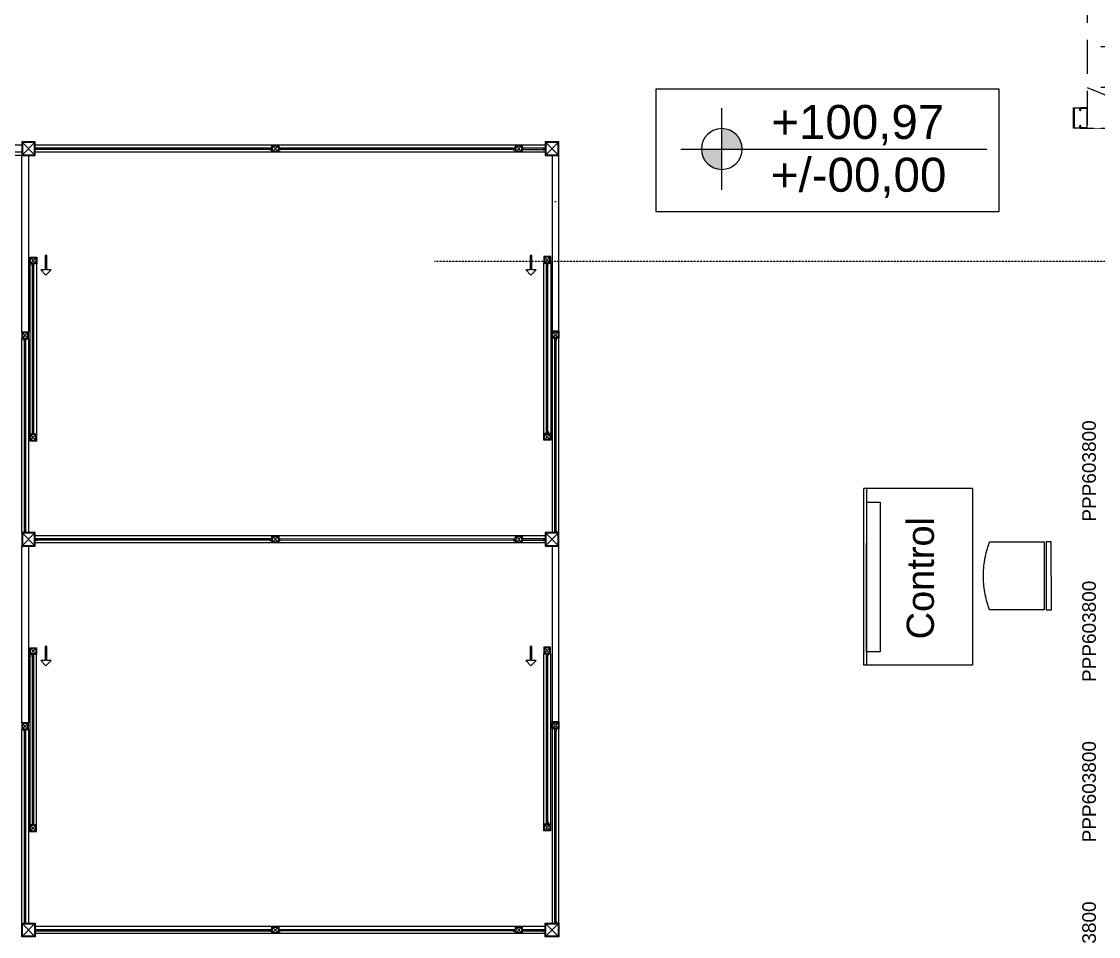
# Model space of a CAD drawing. Header units: millimetres. Extents: x 2698011 to 2856548, y 1019778 to 1210064.
# Drawn here: x 2751756 to 2759676, y 1162463 to 1169196 of the extents above; entities that cross this region are included whole.
import ezdxf

# ---------------------------------------------------------------- set-up
doc = ezdxf.new("R2010")
doc.units = ezdxf.units.MM
doc.set_wipeout_variables(frame=1)
for name, pattern in [('CONTINUA', [0]), ('DASHED2', [9.525, 6.35, -3.175]), ('HIDDEN', [0.375, 0.25, -0.125]), ('HIDDEN2', [4.7625, 3.175, -1.5875])]:
    doc.linetypes.add(name, pattern=pattern)
for name, color, linetype in [('ABERTURA', 9, 'CONTINUA'), ('AREA', 9, 'Continuous'), ('Arq. Escalera', 9, 'Continuous'), ('Arq. Mamparas metálicas', 9, 'Continuous'), ('Arq. Mob. Móvil', 9, 'Continuous'), ('Arq. Niveles', 9, 'Continuous'), ('COSTAN-CAM-LAT NUM', 6, 'Continuous'), ('cotas', 9, 'Continuous'), ('EQUIPO_MADERA', 9, 'Continuous'), ('GRADIL', 9, 'Continuous'), ('M-Mampara', 9, 'CONTINUA'), ('MOVILIARIO MOVIL', 9, 'Continuous'), ('piso', 9, 'Continuous'), ('RIELERA', 9, 'DASHED2'), ('TEXTO areas', 9, 'Continuous'), ('Textos', 9, 'Continuous')]:
    doc.layers.add(name, color=color, linetype=linetype)
doc.layers.get('MOVILIARIO MOVIL').off()
doc.styles.add('arial', font='arial.ttf')
doc.styles.add('costan', font='arial.ttf')
doc.styles.add('Estilo1', font='simplex.shx', dxfattribs={"height": 0.15})

# ---------------------------------------------------------------- blocks, each defined once
blk = doc.blocks.new('escalera')
at = {"layer": 'Arq. Escalera', "linetype": 'HIDDEN'}
for p, q in [((7.1468, 4.8289), (8.5969, 4.8289)), ((8.5969, 4.8289), (10.0467, 4.829)), ((7.1469, 4.5289), (8.5969, 4.5289)), ((8.5969, 4.5289), (10.0467, 4.529)), ((7.1469, 4.2289), (8.5969, 4.2289)), ((8.5969, 4.2289), (10.0467, 4.229)), ((7.1469, 3.9289), (8.5969, 3.9289)), ((8.5969, 3.9289), (10.0467, 3.929)), ((7.1469, 3.6289), (8.5969, 3.6289)), ((8.5969, 3.6289), (10.0467, 3.629)), ((7.1469, 3.3289), (8.5969, 3.3289)), ((8.5969, 3.3289), (10.0468, 3.329)), ((7.1469, 3.0289), (8.597, 3.0289)), ((8.597, 3.0289), (10.0468, 3.029)), ((8.597, 2.7289), (10.0468, 2.729)), ((8.597, 2.4289), (10.0468, 2.429)), ((8.597, 2.1289), (10.0468, 2.129)), ((8.597, 1.8289), (10.0468, 1.829))]:
    blk.add_line(p, q, dxfattribs=at)
at = {"layer": 'Arq. Escalera'}
for p, q in [((7.147, 2.7289), (8.597, 2.7289)), ((7.147, 2.4289), (8.597, 2.4289)), ((7.147, 2.1289), (8.597, 2.1289)), ((7.147, 1.8289), (8.597, 1.8289))]:
    blk.add_line(p, q, dxfattribs=at)
at = {"layer": 'Arq. Escalera', "linetype": 'HIDDEN'}
for points in [[(7.1469, 2.7289), (7.1468, 5.9289), (10.0466, 5.929), (10.0468, 1.529)], [(8.597, 2.7289), (8.5969, 4.8289)], [(10.0468, 1.529), (8.5971, 1.5289)]]:
    blk.add_lwpolyline(points, dxfattribs=at)
at = {"layer": 'Arq. Escalera'}
for points in [[(7.1471, 1.5289), (7.147, 1.5289), (7.1469, 2.7289)], [(8.5971, 1.5289), (8.597, 2.7289)], [(8.5971, 1.5289), (7.1471, 1.5289)]]:
    blk.add_lwpolyline(points, dxfattribs=at)
at = {"linetype": 'HIDDEN'}
blk.add_wipeout([(8.6971, 1.5289), (8.6471, 1.5289), (8.6469, 4.8789), (8.5469, 4.8789), (8.5471, 1.5289), (8.4971, 1.5289), (8.4969, 4.9289), (8.6969, 4.9289)], dxfattribs=at).translate(0, 0, 0).dxf.layer = 'Arq. Escalera'
blk.add_wipeout([(9.9968, 1.529), (9.9468, 1.529), (9.9466, 5.829), (7.2468, 5.8289), (7.2471, 1.5289), (7.1971, 1.5289), (7.1968, 5.879), (9.9966, 5.879), (9.9969, 1.529)], dxfattribs=at).translate(0, 0, 0).dxf.layer = 'Arq. Escalera'
at = {"layer": 'Arq. Escalera', "linetype": 'HIDDEN'}
blk.add_line((8.5968, 5.929), (8.5971, 1.529), dxfattribs=at)
at = {"layer": 'Arq. Escalera'}
for points in [[(7.872, 1.5289), (7.8718, 5.3289), (9.3217, 5.329), (9.3219, 1.529)], [(10.0468, 1.829), (9.3219, 1.529), (8.647, 1.8289)]]:
    blk.add_lwpolyline(points, dxfattribs=at)
blk.add_circle((7.872, 1.5289), 0.0622, dxfattribs=at)
blk = doc.blocks.new('ESCRITORIO')
at = {"layer": 'EQUIPO_MADERA'}
for p, q in [((0, -0.037), (0, 0)), ((0, 0), (0.5, 0)), ((0.5, 0), (0.5, -0.037)), ((0.5, -0.037), (0, -0.037)), ((0.5, -0.052), (0, -0.052)), ((0, -0.052), (0, -0.454)), ((0.5, -0.454), (0.5, -0.052)), ((0.5, -0.052), (0.5, -0.052)), ((0, -0.454), (0.008, -0.4567)), ((0.008, -0.4567), (0.0158, -0.4595)), ((0.0158, -0.4595), (0.0236, -0.4621)), ((0.0236, -0.4621), (0.0314, -0.4647)), ((0.0314, -0.4647), (0.0392, -0.4671)), ((0.0392, -0.4671), (0.047, -0.4695)), ((0.047, -0.4695), (0.0548, -0.4717)), ((0.0548, -0.4717), (0.0626, -0.474)), ((0.0626, -0.474), (0.0704, -0.476)), ((0.4298, -0.476), (0.4376, -0.474)), ((0.4376, -0.474), (0.4454, -0.4717)), ((0.4454, -0.4717), (0.4532, -0.4695)), ((0.4532, -0.4695), (0.461, -0.4671)), ((0.461, -0.4671), (0.4688, -0.4647)), ((0.4688, -0.4647), (0.4766, -0.4621)), ((0.4766, -0.4621), (0.4844, -0.4595)), ((0.4844, -0.4595), (0.4922, -0.4567)), ((0.4922, -0.4567), (0.5, -0.454)), ((0.0704, -0.476), (0.0782, -0.4781)), ((0.0782, -0.4781), (0.086, -0.48)), ((0.086, -0.48), (0.0938, -0.4819)), ((0.0938, -0.4819), (0.1016, -0.4836)), ((0.1016, -0.4836), (0.1094, -0.4853)), ((0.1094, -0.4853), (0.1172, -0.4868)), ((0.1172, -0.4868), (0.125, -0.4884)), ((0.125, -0.4884), (0.133, -0.4897)), ((0.133, -0.4897), (0.1408, -0.491)), ((0.1408, -0.491), (0.1486, -0.4921)), ((0.1486, -0.4921), (0.1564, -0.4933)), ((0.1564, -0.4933), (0.1642, -0.4943)), ((0.1642, -0.4943), (0.172, -0.4953)), ((0.172, -0.4953), (0.1798, -0.4961)), ((0.1798, -0.4961), (0.1876, -0.497)), ((0.1876, -0.497), (0.1954, -0.4976)), ((0.1954, -0.4976), (0.2032, -0.4982)), ((0.2032, -0.4982), (0.211, -0.4986)), ((0.211, -0.4986), (0.2188, -0.4991)), ((0.2188, -0.4991), (0.2266, -0.4994)), ((0.2266, -0.4994), (0.2344, -0.4997)), ((0.2344, -0.4997), (0.2422, -0.4998)), ((0.2422, -0.4998), (0.25, -0.4999)), ((0.25, -0.4999), (0.258, -0.4998)), ((0.258, -0.4998), (0.2658, -0.4997)), ((0.2658, -0.4997), (0.2736, -0.4994)), ((0.2736, -0.4994), (0.2814, -0.4991)), ((0.2814, -0.4991), (0.2892, -0.4986)), ((0.2892, -0.4986), (0.297, -0.4982)), ((0.297, -0.4982), (0.3048, -0.4976)), ((0.3048, -0.4976), (0.3126, -0.497)), ((0.3126, -0.497), (0.3204, -0.4961)), ((0.3204, -0.4961), (0.3282, -0.4953)), ((0.3282, -0.4953), (0.336, -0.4943)), ((0.336, -0.4943), (0.3438, -0.4933)), ((0.3438, -0.4933), (0.3516, -0.4921)), ((0.3516, -0.4921), (0.3594, -0.491)), ((0.3594, -0.491), (0.3672, -0.4897)), ((0.3672, -0.4897), (0.375, -0.4884)), ((0.375, -0.4884), (0.383, -0.4868)), ((0.383, -0.4868), (0.3908, -0.4853)), ((0.3908, -0.4853), (0.3986, -0.4836)), ((0.3986, -0.4836), (0.4064, -0.4819)), ((0.4064, -0.4819), (0.4142, -0.48)), ((0.4142, -0.48), (0.422, -0.4781)), ((0.422, -0.4781), (0.4298, -0.476)), ((0.8928, -0.5795), (-0.4072, -0.5795)), ((-0.4072, -0.5795), (-0.4072, -1.3795)), ((0.8928, -0.5795), (0.8928, -1.3795)), ((0.7928, -1.2595), (-0.3072, -1.2595)), ((-0.3072, -1.2595), (-0.3072, -1.3595)), ((0.8928, -1.3595), (-0.4072, -1.3595)), ((-0.4072, -1.3595), (-0.4072, -1.3795)), ((-0.4072, -1.3795), (0.5928, -1.3795)), ((-0.4072, -1.3795), (0.8928, -1.3795)), ((-0.3072, -1.3595), (0.4928, -1.3595))]:
    blk.add_line(p, q, dxfattribs=at)
at = {"layer": 'EQUIPO_MADERA', "linetype": 'Continuous'}
blk.add_line((0.7928, -1.3595), (0.7928, -1.2595), dxfattribs=at)
blk = doc.blocks.new('NIVELLL')
at = {"layer": 'Arq. Niveles', "ltscale": 0.3}
h = blk.add_hatch(color=256, dxfattribs=at)
h.paths.add_polyline_path([(-1112.3983, -99.2756), (-1112.2983, -99.2756), (-1112.2983, -99.1756, 0.414214)])
h.paths.add_polyline_path([(-1112.1983, -99.2756), (-1112.2983, -99.2756), (-1112.2983, -99.3756, 0.414214)])
for p, q in [((-1112.2983, -99.0756), (-1112.2983, -99.4756)), ((-1112.4983, -99.2756), (-1110.9983, -99.2756))]:
    blk.add_line(p, q, dxfattribs=at)
blk.add_circle((-1112.2983, -99.2756), 0.1, dxfattribs=at)

msp = doc.modelspace()

# ---------------------------------------------------------------- hatches: boundary and pattern name
at = {"layer": 'cotas'}
h = msp.add_hatch(dxfattribs=at)
h.set_pattern_fill('_USER', color=256, scale=15, angle=232.7408738, style=0, pattern_type=0)
h.set_pattern_definition([(359.99887, (2755624.586, 1164614.162), (-0.000295, -15), [])])
h.paths.add_polyline_path([(2755627.57, 1168419.679), (2755617.568, 1168419.679)])
h.paths.add_polyline_path([(2755622.432, 1167443.209), (2755627.587, 1167438.054), (2755627.587, 1167448.365)])
h.paths.add_polyline_path([(2755617.586, 1167438.363), (2755622.432, 1167443.209), (2755617.586, 1167448.055)])
h.paths.add_polyline_path([(2755617.607, 1166168.209), (2755627.607, 1166168.21), (2755627.587, 1167423.21), (2755617.586, 1167423.209)])
h.paths.add_polyline_path([(2755617.601, 1166473.209), (2755627.604, 1166473.21)])
h = msp.add_hatch(dxfattribs=at)
h.set_pattern_fill('_USER', color=256, scale=15, angle=232.7408738, style=0, pattern_type=0)
h.set_pattern_definition([(179.99887, (2751840.481, 1164620.103), (-0.000295, -15), [])])
h.paths.add_polyline_path([(2751837.521, 1168413.738), (2751847.524, 1168413.738)])
h.paths.add_polyline_path([(2751847.573, 1166162.269), (2751837.573, 1166162.268), (2751837.543, 1167417.268), (2751847.545, 1167417.269)])
h.paths.add_polyline_path([(2751847.567, 1166467.269), (2751837.565, 1166467.268)])
h.paths.add_polyline_path([(2751837.543, 1167432.267), (2751842.544, 1167437.269), (2751837.543, 1167442.27), (2751837.543, 1167442.424), (2751842.698, 1167437.269), (2751837.543, 1167432.113)])
h = msp.add_hatch(dxfattribs=at)
h.set_pattern_fill('_USER', color=256, scale=15, angle=232.7408738, style=0, pattern_type=0)
h.set_pattern_definition([(359.99887, (2755684.575, 1164062.588), (-0.000295, -15), [])])
h.paths.add_polyline_path([(2755687.582, 1167868.107), (2755677.579, 1167868.107), (2755677.579, 1167873.107), (2755687.581, 1167873.107)])
h.paths.add_polyline_path([(2755687.589, 1167416.664), (2755677.587, 1167416.664), (2755677.587, 1167411.664), (2755687.589, 1167411.664)])
h.paths.add_polyline_path([(2755682.443, 1166891.638), (2755687.598, 1166886.482), (2755687.598, 1166896.793)])
h.paths.add_polyline_path([(2755677.597, 1166886.791), (2755682.443, 1166891.638), (2755677.597, 1166896.483)])
h.paths.add_polyline_path([(2755687.599, 1166871.638), (2755677.597, 1166871.637), (2755677.62, 1165438.41), (2755687.62, 1165438.41)])
h = msp.add_hatch(dxfattribs=at)
h.set_pattern_fill('_USER', color=256, scale=15, angle=232.7408738, style=0, pattern_type=0)
h.set_pattern_definition([(179.99887, (2751780.47, 1164068.531), (-0.000295, -15), [])])
h.paths.add_polyline_path([(2751777.551, 1166865.694), (2751787.554, 1166865.694), (2751787.554, 1166865.694), (2751777.551, 1166865.694)])
h.paths.add_polyline_path([(2751777.542, 1167410.721), (2751787.544, 1167410.721), (2751787.544, 1167405.721), (2751777.542, 1167405.721)])
h.paths.add_polyline_path([(2751782.709, 1166885.694), (2751777.554, 1166880.539), (2751777.553, 1166890.849)])
h.paths.add_polyline_path([(2751787.555, 1166880.848), (2751782.709, 1166885.694), (2751787.555, 1166890.54)])
h.paths.add_polyline_path([(2751777.554, 1166865.694), (2751787.555, 1166865.694), (2751787.588, 1165438.302), (2751777.588, 1165438.302)])
h = msp.add_hatch(dxfattribs=at)
h.set_pattern_fill('_USER', color=256, scale=15, angle=232.7408738, style=0, pattern_type=0)
h.set_pattern_definition([(179.99887, (2751840.39, 1161745.057), (-0.000295, -15), [])])
h.paths.add_polyline_path([(2751837.43, 1165538.746), (2751847.432, 1165538.746)])
h.paths.add_polyline_path([(2751847.482, 1163287.277), (2751837.482, 1163287.277), (2751837.452, 1164542.277), (2751847.453, 1164542.277)])
h.paths.add_polyline_path([(2751847.476, 1163592.277), (2751837.473, 1163592.277)])
h.paths.add_polyline_path([(2751837.452, 1164557.275), (2751842.453, 1164562.277), (2751837.452, 1164567.278), (2751837.452, 1164567.432), (2751842.607, 1164562.277), (2751837.452, 1164557.121)])
h = msp.add_hatch(dxfattribs=at)
h.set_pattern_fill('_USER', color=256, scale=15, angle=232.7408738, style=0, pattern_type=0)
h.set_pattern_definition([(359.99887, (2755624.495, 1161739.116), (-0.000295, -15), [])])
h.paths.add_polyline_path([(2755627.479, 1165544.687), (2755617.477, 1165544.687)])
h.paths.add_polyline_path([(2755622.341, 1164568.218), (2755627.496, 1164563.062), (2755627.496, 1164573.373)])
h.paths.add_polyline_path([(2755617.495, 1164563.371), (2755622.341, 1164568.218), (2755617.494, 1164573.064)])
h.paths.add_polyline_path([(2755617.516, 1163293.217), (2755627.516, 1163293.218), (2755627.496, 1164548.218), (2755617.495, 1164548.218)])
h.paths.add_polyline_path([(2755617.51, 1163598.218), (2755627.512, 1163598.218)])
h = msp.add_hatch(dxfattribs=at)
h.set_pattern_fill('_USER', color=256, scale=15, angle=232.7408738, style=0, pattern_type=0)
h.set_pattern_definition([(359.99887, (2755684.484, 1161187.542), (-0.000295, -15), [])])
h.paths.add_polyline_path([(2755687.518, 1163989.146), (2755677.516, 1163989.146), (2755677.503, 1163989.146), (2755687.506, 1163989.146)])
h.paths.add_polyline_path([(2755687.498, 1164541.673), (2755677.496, 1164541.672)])
h.paths.add_polyline_path([(2755682.352, 1164016.646), (2755687.507, 1164011.49), (2755687.507, 1164021.801)])
h.paths.add_polyline_path([(2755677.506, 1164011.8), (2755682.352, 1164016.646), (2755677.505, 1164021.492)])
h.paths.add_polyline_path([(2755687.507, 1163996.646), (2755677.506, 1163996.646), (2755677.529, 1162563.264), (2755687.529, 1162563.264)])
h = msp.add_hatch(dxfattribs=at)
h.set_pattern_fill('_USER', color=256, scale=15, angle=232.7408738, style=0, pattern_type=0)
h.set_pattern_definition([(179.99887, (2751780.379, 1161193.485), (-0.000295, -15), [])])
h.paths.add_polyline_path([(2751777.46, 1163990.702), (2751787.463, 1163990.703), (2751787.455, 1163983.203), (2751777.452, 1163983.202)])
h.paths.add_polyline_path([(2751777.451, 1164530.806), (2751787.453, 1164530.806), (2751787.453, 1164530.729), (2751777.451, 1164530.729)])
h.paths.add_polyline_path([(2751782.618, 1164010.702), (2751777.462, 1164005.547), (2751777.462, 1164015.858)])
h.paths.add_polyline_path([(2751787.464, 1164005.856), (2751782.618, 1164010.702), (2751787.463, 1164015.549)])
h.paths.add_polyline_path([(2751777.463, 1163990.702), (2751787.464, 1163990.703), (2751787.497, 1162563.156), (2751777.497, 1162563.156)])

# ---------------------------------------------------------------- linework, layer by layer
msp.add_lwpolyline([(2759540.242, 1168430.731), (2759543.242, 1168430.731), (2759543.242, 1168410.731), (2759493.242, 1168410.731), (2759493.242, 1168560.731), (2759543.242, 1168560.731), (2759543.242, 1168540.731), (2759540.242, 1168540.731), (2759540.242, 1168557.731), (2759496.242, 1168557.731), (2759496.242, 1168413.731), (2759540.242, 1168413.731), (2759540.242, 1168430.731), (2759543.242, 1168430.731)])
at = {"layer": 'ABERTURA', "linetype": 'ByBlock'}
for p, q in [((2751822.544, 1167457.268), (2751862.545, 1167417.269)), ((2751822.545, 1167417.268), (2751862.544, 1167457.269)), ((2755642.586, 1167423.21), (2755602.585, 1167463.209)), ((2755642.585, 1167463.21), (2755602.586, 1167423.209)), ((2751762.708, 1166905.694), (2751802.709, 1166865.695)), ((2751762.709, 1166865.694), (2751802.708, 1166905.695)), ((2755702.443, 1166911.638), (2755662.443, 1166871.637)), ((2755702.443, 1166871.638), (2755662.443, 1166911.637)), ((2751822.57, 1166154.768), (2751862.57, 1166114.769)), ((2751822.571, 1166114.768), (2751862.57, 1166154.769)), ((2755642.612, 1166120.71), (2755602.611, 1166160.709)), ((2755642.611, 1166160.71), (2755602.612, 1166120.709)), ((2751822.453, 1164542.276), (2751862.453, 1164582.277)), ((2751822.453, 1164582.276), (2751862.453, 1164542.277)), ((2755642.495, 1164548.218), (2755602.494, 1164588.217)), ((2755642.494, 1164588.218), (2755602.495, 1164548.217)), ((2751762.617, 1164030.702), (2751802.618, 1163990.703)), ((2751762.618, 1163990.702), (2751802.617, 1164030.703)), ((2755702.352, 1163996.646), (2755662.351, 1164036.645)), ((2755702.351, 1164036.646), (2755662.352, 1163996.645)), ((2751822.478, 1163279.776), (2751862.479, 1163239.777)), ((2751822.479, 1163239.776), (2751862.478, 1163279.777)), ((2755642.52, 1163285.718), (2755602.52, 1163245.717)), ((2755642.52, 1163245.718), (2755602.52, 1163285.717))]:
    msp.add_line(p, q, dxfattribs=at)
for points in [[(2751822.545, 1167417.268), (2751822.544, 1167457.268), (2751862.544, 1167457.269), (2751862.545, 1167417.269)], [(2755642.586, 1167423.21), (2755642.585, 1167463.21), (2755602.585, 1167463.209), (2755602.586, 1167423.209)], [(2751822.57, 1166154.768), (2751822.571, 1166114.768), (2751862.571, 1166114.769), (2751862.57, 1166154.769)], [(2755642.611, 1166160.71), (2755642.612, 1166120.71), (2755602.612, 1166120.709), (2755602.611, 1166160.709)], [(2751822.454, 1164542.276), (2751822.453, 1164582.276), (2751862.453, 1164582.277), (2751862.454, 1164542.277)], [(2755642.495, 1164548.218), (2755642.494, 1164588.218), (2755602.494, 1164588.217), (2755602.495, 1164548.217)], [(2751822.478, 1163279.776), (2751822.479, 1163239.776), (2751862.479, 1163239.777), (2751862.478, 1163279.777)], [(2755642.519, 1163285.718), (2755642.52, 1163245.718), (2755602.52, 1163245.717), (2755602.519, 1163285.717)]]:
    msp.add_lwpolyline(points, close=True, dxfattribs=at)
at = {"layer": 'Arq. Mamparas metálicas', "linetype": 'ByBlock'}
for p, q in [((2751852.588, 1168305.766), (2751762.586, 1168215.768)), ((2751852.586, 1168215.766), (2751762.588, 1168305.769)), ((2753642.755, 1168280.731), (2753602.754, 1168240.731)), ((2753642.754, 1168240.731), (2753602.755, 1168280.731)), ((2753650.255, 1168265.589), (2755385.42, 1168265.54)), ((2755432.921, 1168280.696), (2755392.92, 1168240.697)), ((2755432.92, 1168240.696), (2755392.921, 1168280.697)), ((2755702.588, 1168305.66), (2755612.586, 1168215.662)), ((2755702.586, 1168215.66), (2755612.588, 1168305.662)), ((2753650.254, 1168255.731), (2755385.42, 1168255.845)), ((2751852.536, 1165430.874), (2751762.534, 1165340.876)), ((2751852.534, 1165340.874), (2751762.536, 1165430.876)), ((2755702.536, 1165430.767), (2755612.534, 1165340.769)), ((2755702.534, 1165340.767), (2755612.536, 1165430.769)), ((2753642.703, 1165405.838), (2753602.702, 1165365.839)), ((2753642.702, 1165365.838), (2753602.703, 1165405.839)), ((2753650.203, 1165390.696), (2755385.369, 1165390.648)), ((2753650.203, 1165380.838), (2755385.369, 1165380.953)), ((2755432.869, 1165365.803), (2755392.869, 1165405.804)), ((2755432.869, 1165405.803), (2755392.869, 1165365.804)), ((2751852.44, 1162555.827), (2751762.438, 1162465.83)), ((2751852.438, 1162465.827), (2751762.44, 1162555.83)), ((2753642.606, 1162530.792), (2753602.605, 1162490.793)), ((2753642.605, 1162490.792), (2753602.606, 1162530.793)), ((2753647.606, 1162515.795), (2755385.272, 1162515.761)), ((2753647.606, 1162505.952), (2755385.272, 1162506.066)), ((2755432.773, 1162530.757), (2755392.772, 1162490.758)), ((2755432.772, 1162490.757), (2755392.773, 1162530.758)), ((2755702.459, 1162555.765), (2755612.457, 1162465.768)), ((2755702.457, 1162465.765), (2755612.459, 1162555.768))]:
    msp.add_line(p, q, dxfattribs=at)
at = {"layer": 'Arq. Mamparas metálicas'}
for p, q in [((2755607.588, 1168285.662), (2751857.587, 1168285.765)), ((2751860.087, 1168265.769), (2753595.254, 1168265.735)), ((2755440.421, 1168265.696), (2755605.087, 1168265.662)), ((2755607.587, 1168235.662), (2751857.586, 1168235.765)), ((2751860.087, 1168255.769), (2753595.254, 1168255.886)), ((2755440.421, 1168255.696), (2755592.587, 1168255.662)), ((2751837.57, 1166174.768), (2751837.545, 1167409.769)), ((2751847.57, 1166162.269), (2751847.545, 1167409.769)), ((2755617.61, 1166168.209), (2755617.586, 1167415.709)), ((2755627.61, 1166180.709), (2755627.586, 1167415.71)), ((2755707.288, 1166916.638), (2755657.596, 1166916.637)), ((2751757.567, 1165435.801), (2751757.556, 1166860.694)), ((2751757.863, 1166910.694), (2751807.554, 1166910.695)), ((2751777.561, 1165438.303), (2751777.553, 1166845.694)), ((2751787.561, 1165438.303), (2751787.552, 1166858.194)), ((2751807.557, 1166860.695), (2751807.566, 1165435.802)), ((2755657.596, 1166866.637), (2755657.605, 1165435.909)), ((2755677.611, 1165438.411), (2755677.6, 1166864.137)), ((2755687.611, 1165438.411), (2755687.601, 1166851.638)), ((2755707.605, 1165435.91), (2755707.597, 1166866.638)), ((2755607.536, 1165410.769), (2751857.536, 1165410.873)), ((2755607.535, 1165360.77), (2751857.535, 1165360.873)), ((2751860.036, 1165390.877), (2753595.202, 1165390.842)), ((2751860.036, 1165380.877), (2753595.202, 1165380.993)), ((2755440.369, 1165380.803), (2755592.535, 1165380.77)), ((2755440.37, 1165390.803), (2755605.035, 1165390.77)), ((2755617.519, 1163293.218), (2755617.495, 1164540.718)), ((2755627.519, 1163305.718), (2755627.495, 1164540.718)), ((2751837.478, 1163299.777), (2751837.454, 1164534.777)), ((2751847.479, 1163287.277), (2751847.454, 1164534.777)), ((2751757.515, 1162560.656), (2751757.464, 1163985.702)), ((2751757.771, 1164035.702), (2751807.463, 1164035.703)), ((2751787.509, 1162563.158), (2751787.461, 1163983.203)), ((2751807.466, 1163985.703), (2751807.515, 1162560.657)), ((2755707.197, 1164041.646), (2755657.505, 1164041.645)), ((2755657.505, 1163991.645), (2755657.554, 1162560.764)), ((2755677.559, 1162563.265), (2755677.509, 1163989.146)), ((2755707.553, 1162560.765), (2755707.506, 1163991.646)), ((2751777.509, 1162563.157), (2751777.462, 1163970.702)), ((2755687.559, 1162563.265), (2755687.509, 1163976.646)), ((2755607.458, 1162485.723), (2751857.438, 1162485.827)), ((2755607.459, 1162535.723), (2751857.439, 1162535.827)), ((2751859.939, 1162515.831), (2753595.106, 1162515.796)), ((2751859.939, 1162505.831), (2753595.105, 1162505.947)), ((2755437.773, 1162515.757), (2755604.958, 1162515.723)), ((2755437.773, 1162505.757), (2755592.458, 1162505.723))]:
    msp.add_line(p, q, dxfattribs=at)
for points in [[(2751857.586, 1168210.766), (2751857.588, 1168310.766), (2751757.588, 1168310.769), (2751757.586, 1168210.769)], [(2751852.586, 1168215.766), (2751852.588, 1168305.766), (2751762.588, 1168305.768), (2751762.586, 1168215.768)], [(2753647.754, 1168285.731), (2753647.753, 1168235.731), (2753597.753, 1168235.731), (2753597.754, 1168285.731)], [(2753647.755, 1168285.731), (2753647.754, 1168235.731), (2753597.754, 1168235.731), (2753597.755, 1168285.731)], [(2753642.754, 1168280.731), (2753642.754, 1168240.731), (2753602.754, 1168240.731), (2753602.754, 1168280.731)], [(2753642.755, 1168280.731), (2753642.754, 1168240.731), (2753602.754, 1168240.731), (2753602.755, 1168280.731)], [(2755437.921, 1168285.696), (2755437.92, 1168235.696), (2755387.92, 1168235.697), (2755387.921, 1168285.697)], [(2755437.921, 1168285.696), (2755437.92, 1168235.696), (2755387.92, 1168235.697), (2755387.921, 1168285.697)], [(2755432.921, 1168280.696), (2755432.92, 1168240.696), (2755392.92, 1168240.697), (2755392.921, 1168280.697)], [(2755432.921, 1168280.696), (2755432.92, 1168240.696), (2755392.92, 1168240.697), (2755392.921, 1168280.697)], [(2755707.586, 1168210.66), (2755707.588, 1168310.66), (2755607.588, 1168310.662), (2755607.586, 1168210.662)], [(2755702.586, 1168215.66), (2755702.588, 1168305.66), (2755612.588, 1168305.662), (2755612.586, 1168215.662)], [(2755647.586, 1167418.21), (2755647.585, 1167468.21), (2755597.585, 1167468.209), (2755597.586, 1167418.209)], [(2755647.586, 1167418.21), (2755647.585, 1167468.21), (2755597.585, 1167468.209), (2755597.586, 1167418.209)], [(2751817.545, 1167412.268), (2751817.544, 1167462.268), (2751867.544, 1167462.269), (2751867.545, 1167412.269)], [(2751817.545, 1167412.268), (2751817.544, 1167462.268), (2751867.544, 1167462.269), (2751867.545, 1167412.269)], [(2751822.545, 1167417.268), (2751822.544, 1167457.268), (2751862.544, 1167457.269), (2751862.545, 1167417.269)], [(2755642.586, 1167423.21), (2755642.585, 1167463.21), (2755602.585, 1167463.209), (2755602.586, 1167423.209)], [(2755707.599, 1166916.638), (2755707.6, 1166866.638), (2755657.6, 1166866.637), (2755657.599, 1166916.637)], [(2751757.552, 1166910.694), (2751757.553, 1166860.694), (2751807.553, 1166860.695), (2751807.552, 1166910.695)], [(2751762.708, 1166905.694), (2751762.709, 1166865.694), (2751802.709, 1166865.695), (2751802.708, 1166905.695)], [(2751762.709, 1166905.694), (2751762.709, 1166865.694), (2751802.709, 1166865.695), (2751802.709, 1166905.695)], [(2755702.442, 1166911.638), (2755702.443, 1166871.638), (2755662.443, 1166871.637), (2755662.442, 1166911.637)], [(2755702.443, 1166911.638), (2755702.443, 1166871.638), (2755662.443, 1166871.637), (2755662.443, 1166911.637)], [(2751817.57, 1166159.768), (2751817.571, 1166109.768), (2751867.571, 1166109.769), (2751867.57, 1166159.769)], [(2751817.57, 1166159.768), (2751817.57, 1166109.768), (2751867.57, 1166109.769), (2751867.57, 1166159.769)], [(2751822.57, 1166154.768), (2751822.57, 1166114.768), (2751862.57, 1166114.769), (2751862.57, 1166154.769)], [(2755647.611, 1166165.71), (2755647.612, 1166115.71), (2755597.612, 1166115.709), (2755597.611, 1166165.709)], [(2755647.611, 1166165.71), (2755647.612, 1166115.71), (2755597.612, 1166115.709), (2755597.611, 1166165.709)], [(2755642.611, 1166160.71), (2755642.612, 1166120.71), (2755602.612, 1166120.709), (2755602.611, 1166160.709)], [(2751857.534, 1165335.873), (2751857.537, 1165435.873), (2751757.537, 1165435.876), (2751757.534, 1165335.876)], [(2751852.534, 1165340.874), (2751852.536, 1165430.874), (2751762.536, 1165430.876), (2751762.534, 1165340.876)], [(2753647.703, 1165410.838), (2753647.702, 1165360.838), (2753597.702, 1165360.839), (2753597.703, 1165410.839)], [(2753647.703, 1165410.838), (2753647.702, 1165360.838), (2753597.702, 1165360.839), (2753597.703, 1165410.839)], [(2755437.869, 1165410.803), (2755437.868, 1165360.803), (2755387.868, 1165360.804), (2755387.869, 1165410.804)], [(2755437.87, 1165410.803), (2755437.869, 1165360.803), (2755387.869, 1165360.804), (2755387.87, 1165410.804)], [(2755707.534, 1165335.767), (2755707.537, 1165435.767), (2755607.537, 1165435.769), (2755607.534, 1165335.769)], [(2755702.534, 1165340.767), (2755702.536, 1165430.767), (2755612.536, 1165430.769), (2755612.534, 1165340.769)], [(2753642.703, 1165405.838), (2753642.702, 1165365.838), (2753602.702, 1165365.839), (2753602.703, 1165405.839)], [(2753642.703, 1165405.838), (2753642.702, 1165365.838), (2753602.702, 1165365.839), (2753602.703, 1165405.839)], [(2755432.869, 1165405.803), (2755432.869, 1165365.803), (2755392.869, 1165365.804), (2755392.869, 1165405.804)], [(2755432.869, 1165405.803), (2755432.869, 1165365.803), (2755392.869, 1165365.804), (2755392.869, 1165405.804)], [(2751817.454, 1164537.276), (2751817.453, 1164587.276), (2751867.453, 1164587.277), (2751867.454, 1164537.277)], [(2751817.454, 1164537.276), (2751817.453, 1164587.276), (2751867.453, 1164587.277), (2751867.454, 1164537.277)], [(2751822.453, 1164542.276), (2751822.453, 1164582.276), (2751862.453, 1164582.277), (2751862.453, 1164542.277)], [(2755647.495, 1164543.218), (2755647.494, 1164593.218), (2755597.494, 1164593.217), (2755597.495, 1164543.217)], [(2755647.495, 1164543.218), (2755647.494, 1164593.218), (2755597.494, 1164593.217), (2755597.495, 1164543.217)], [(2755642.495, 1164548.218), (2755642.494, 1164588.218), (2755602.494, 1164588.217), (2755602.495, 1164548.217)], [(2751757.461, 1164035.702), (2751757.462, 1163985.702), (2751807.462, 1163985.703), (2751807.461, 1164035.703)], [(2751762.617, 1164030.702), (2751762.618, 1163990.702), (2751802.618, 1163990.703), (2751802.617, 1164030.703)], [(2751762.617, 1164030.702), (2751762.618, 1163990.702), (2751802.618, 1163990.703), (2751802.617, 1164030.703)], [(2755707.507, 1164041.646), (2755707.508, 1163991.646), (2755657.508, 1163991.645), (2755657.507, 1164041.645)], [(2755702.351, 1164036.646), (2755702.352, 1163996.646), (2755662.352, 1163996.645), (2755662.351, 1164036.645)], [(2755702.351, 1164036.646), (2755702.352, 1163996.646), (2755662.352, 1163996.645), (2755662.351, 1164036.645)], [(2751817.478, 1163284.776), (2751817.479, 1163234.776), (2751867.479, 1163234.777), (2751867.478, 1163284.777)], [(2751817.478, 1163284.776), (2751817.479, 1163234.776), (2751867.479, 1163234.777), (2751867.478, 1163284.777)], [(2751822.478, 1163279.776), (2751822.479, 1163239.776), (2751862.479, 1163239.777), (2751862.478, 1163279.777)], [(2755647.519, 1163290.718), (2755647.52, 1163240.718), (2755597.52, 1163240.717), (2755597.519, 1163290.717)], [(2755647.519, 1163290.718), (2755647.52, 1163240.718), (2755597.52, 1163240.717), (2755597.519, 1163290.717)], [(2755642.52, 1163285.718), (2755642.52, 1163245.718), (2755602.52, 1163245.717), (2755602.52, 1163285.717)], [(2753647.606, 1162535.792), (2753647.605, 1162485.792), (2753597.605, 1162485.793), (2753597.606, 1162535.793)], [(2753647.606, 1162535.792), (2753647.605, 1162485.792), (2753597.605, 1162485.793), (2753597.606, 1162535.793)], [(2753642.606, 1162530.792), (2753642.605, 1162490.792), (2753602.605, 1162490.793), (2753602.606, 1162530.793)], [(2753642.606, 1162530.792), (2753642.605, 1162490.792), (2753602.605, 1162490.793), (2753602.606, 1162530.793)], [(2755437.773, 1162535.757), (2755437.772, 1162485.757), (2755387.772, 1162485.758), (2755387.773, 1162535.758)], [(2755437.773, 1162535.757), (2755437.772, 1162485.757), (2755387.772, 1162485.758), (2755387.773, 1162535.758)], [(2755432.773, 1162530.757), (2755432.772, 1162490.757), (2755392.772, 1162490.758), (2755392.773, 1162530.758)], [(2755432.773, 1162530.757), (2755432.772, 1162490.757), (2755392.772, 1162490.758), (2755392.773, 1162530.758)]]:
    msp.add_lwpolyline(points, close=True, dxfattribs=at)
for points in [[(2751857.587, 1168268.266), (2751860.087, 1168268.266), (2751860.087, 1168255.766), (2751872.587, 1168255.766), (2751872.587, 1168253.266), (2751857.587, 1168253.266), (2751857.587, 1168268.266)], [(2751850.045, 1167412.269), (2751850.045, 1167409.769), (2751837.545, 1167409.769), (2751837.545, 1167397.269), (2751835.045, 1167397.269), (2751835.045, 1167412.269), (2751850.045, 1167412.269)], [(2755615.086, 1167418.209), (2755615.086, 1167415.709), (2755627.586, 1167415.71), (2755627.586, 1167403.21), (2755630.086, 1167403.21), (2755630.086, 1167418.21), (2755615.086, 1167418.209)], [(2751790.05, 1166860.694), (2751790.05, 1166858.194), (2751777.55, 1166858.194), (2751777.55, 1166845.694), (2751775.05, 1166845.694), (2751775.049, 1166860.694), (2751790.05, 1166860.694)], [(2755675.103, 1166866.637), (2755675.103, 1166864.137), (2755687.603, 1166864.138), (2755687.603, 1166851.638), (2755690.104, 1166851.638), (2755690.103, 1166866.638), (2755675.103, 1166866.637)], [(2751850.07, 1166159.769), (2751850.07, 1166162.269), (2751837.57, 1166162.268), (2751837.569, 1166174.768), (2751835.069, 1166174.768), (2751835.069, 1166159.768), (2751850.07, 1166159.769)], [(2755615.111, 1166165.709), (2755615.11, 1166168.209), (2755627.61, 1166168.209), (2755627.61, 1166180.709), (2755630.111, 1166180.71), (2755630.111, 1166165.71), (2755615.111, 1166165.709)], [(2751790.059, 1165435.802), (2751790.059, 1165438.302), (2751777.559, 1165438.302), (2751777.559, 1165450.802), (2751775.059, 1165450.801), (2751775.059, 1165435.801), (2751790.059, 1165435.802)], [(2755675.113, 1165435.91), (2755675.113, 1165438.41), (2755687.613, 1165438.41), (2755687.612, 1165450.91), (2755690.113, 1165450.91), (2755690.113, 1165435.91), (2755675.113, 1165435.91)], [(2751857.536, 1165393.374), (2751860.036, 1165393.373), (2751860.035, 1165380.873), (2751872.535, 1165380.873), (2751872.535, 1165378.373), (2751857.535, 1165378.373), (2751857.536, 1165393.374)], [(2755614.995, 1164543.217), (2755614.995, 1164540.717), (2755627.495, 1164540.718), (2755627.495, 1164528.218), (2755629.995, 1164528.218), (2755629.995, 1164543.218), (2755614.995, 1164543.217)], [(2751849.954, 1164537.277), (2751849.954, 1164534.777), (2751837.454, 1164534.777), (2751837.454, 1164522.277), (2751834.954, 1164522.277), (2751834.954, 1164537.277), (2751849.954, 1164537.277)], [(2751789.958, 1163985.703), (2751789.958, 1163983.203), (2751777.458, 1163983.202), (2751777.459, 1163970.702), (2751774.958, 1163970.702), (2751774.958, 1163985.702), (2751789.958, 1163985.703)], [(2755675.012, 1163991.646), (2755675.012, 1163989.146), (2755687.512, 1163989.146), (2755687.512, 1163976.646), (2755690.012, 1163976.646), (2755690.012, 1163991.646), (2755675.012, 1163991.646)], [(2751849.978, 1163284.777), (2751849.978, 1163287.277), (2751837.478, 1163287.277), (2751837.478, 1163299.777), (2751834.978, 1163299.776), (2751834.978, 1163284.776), (2751849.978, 1163284.777)], [(2755615.019, 1163290.717), (2755615.019, 1163293.217), (2755627.519, 1163293.218), (2755627.519, 1163305.718), (2755630.019, 1163305.718), (2755630.019, 1163290.718), (2755615.019, 1163290.717)], [(2751790.007, 1162560.657), (2751790.007, 1162563.157), (2751777.507, 1162563.156), (2751777.507, 1162575.656), (2751775.007, 1162575.656), (2751775.007, 1162560.656), (2751790.007, 1162560.657)], [(2755675.061, 1162560.764), (2755675.061, 1162563.264), (2755687.561, 1162563.264), (2755687.561, 1162575.764), (2755690.061, 1162575.764), (2755690.061, 1162560.764), (2755675.061, 1162560.764)], [(2751857.439, 1162518.327), (2751859.939, 1162518.327), (2751859.939, 1162505.827), (2751872.439, 1162505.827), (2751872.439, 1162503.327), (2751857.439, 1162503.327), (2751857.439, 1162518.327)]]:
    msp.add_lwpolyline(points, dxfattribs=at)
at = {"layer": 'Arq. Mamparas metálicas', "linetype": 'ByBlock'}
for points in [[(2753597.754, 1168268.232), (2753595.254, 1168268.232), (2753595.254, 1168255.732), (2753582.754, 1168255.732), (2753582.754, 1168253.232), (2753597.754, 1168253.231), (2753597.754, 1168268.232)], [(2753647.755, 1168268.231), (2753650.255, 1168268.231), (2753650.254, 1168255.731), (2753662.754, 1168255.73), (2753662.754, 1168253.23), (2753647.754, 1168253.23), (2753647.755, 1168268.231)], [(2755387.92, 1168268.197), (2755385.42, 1168268.197), (2755385.42, 1168255.697), (2755372.92, 1168255.697), (2755372.92, 1168253.197), (2755387.92, 1168253.197), (2755387.92, 1168268.197)], [(2755437.921, 1168268.196), (2755440.421, 1168268.196), (2755440.421, 1168255.696), (2755452.921, 1168255.695), (2755452.921, 1168253.195), (2755437.921, 1168253.196), (2755437.921, 1168268.196)], [(2755607.587, 1168268.162), (2755605.087, 1168268.162), (2755605.087, 1168255.662), (2755592.587, 1168255.662), (2755592.587, 1168253.162), (2755607.587, 1168253.162), (2755607.587, 1168268.162)], [(2753597.702, 1165393.339), (2753595.202, 1165393.339), (2753595.202, 1165380.839), (2753582.702, 1165380.839), (2753582.702, 1165378.339), (2753597.702, 1165378.339), (2753597.702, 1165393.339)], [(2753647.703, 1165393.338), (2753650.203, 1165393.338), (2753650.203, 1165380.838), (2753662.703, 1165380.838), (2753662.703, 1165378.337), (2753647.703, 1165378.338), (2753647.703, 1165393.338)], [(2755387.869, 1165393.304), (2755385.369, 1165393.304), (2755385.369, 1165380.804), (2755372.869, 1165380.804), (2755372.869, 1165378.304), (2755387.869, 1165378.304), (2755387.869, 1165393.304)], [(2755437.87, 1165393.303), (2755440.37, 1165393.303), (2755440.369, 1165380.803), (2755452.869, 1165380.803), (2755452.869, 1165378.303), (2755437.869, 1165378.303), (2755437.87, 1165393.303)], [(2755607.535, 1165393.269), (2755605.035, 1165393.269), (2755605.035, 1165380.769), (2755592.535, 1165380.77), (2755592.535, 1165378.269), (2755607.535, 1165378.269), (2755607.535, 1165393.269)], [(2753597.606, 1162518.293), (2753595.106, 1162518.293), (2753595.105, 1162505.793), (2753582.605, 1162505.793), (2753582.605, 1162503.293), (2753597.605, 1162503.293), (2753597.606, 1162518.293)], [(2753647.606, 1162518.292), (2753650.106, 1162518.292), (2753650.106, 1162505.792), (2753662.606, 1162505.791), (2753662.606, 1162503.291), (2753647.606, 1162503.292), (2753647.606, 1162518.292)], [(2755387.772, 1162518.258), (2755385.272, 1162518.258), (2755385.272, 1162505.758), (2755372.772, 1162505.758), (2755372.772, 1162503.258), (2755387.772, 1162503.258), (2755387.772, 1162518.258)], [(2755437.773, 1162518.257), (2755440.273, 1162518.257), (2755440.273, 1162505.757), (2755452.773, 1162505.757), (2755452.773, 1162503.256), (2755437.773, 1162503.257), (2755437.773, 1162518.257)], [(2755607.458, 1162518.223), (2755604.958, 1162518.223), (2755604.958, 1162505.723), (2755592.458, 1162505.723), (2755592.458, 1162503.223), (2755607.458, 1162503.222), (2755607.458, 1162518.223)]]:
    msp.add_lwpolyline(points, dxfattribs=at)
at = {"layer": 'Arq. Mamparas metálicas', "extrusion": (6.5252e-07, 9.11281e-08, 1)}
for points, elevation in [([(2751817.545, 1167412.268), (2751817.569, 1166159.768), (2751867.57, 1166159.769), (2751867.545, 1167412.269)], -0.26), ([(2751817.454, 1164537.276), (2751817.478, 1163284.776), (2751867.478, 1163284.777), (2751867.454, 1164537.277)], -0.474)]:
    msp.add_lwpolyline(points, close=True, dxfattribs=dict(at, elevation=elevation))
at = {"layer": 'Arq. Mamparas metálicas', "extrusion": (-6.52523e-07, 9.11025e-08, 1)}
for points, elevation in [([(2755647.586, 1167418.21), (2755647.611, 1166165.71), (2755597.611, 1166165.709), (2755597.586, 1167418.209)], 0.686), ([(2755647.495, 1164543.218), (2755647.52, 1163290.718), (2755597.519, 1163290.717), (2755597.495, 1164543.217)], 0.473)]:
    msp.add_lwpolyline(points, close=True, dxfattribs=dict(at, elevation=elevation))
at = {"layer": 'Arq. Mamparas metálicas', "linetype": 'ByBlock'}
for points in [[(2751857.44, 1162560.827), (2751857.438, 1162460.827), (2751757.438, 1162460.83), (2751757.44, 1162560.83)], [(2755707.459, 1162560.765), (2755707.457, 1162460.765), (2755607.457, 1162460.768), (2755607.459, 1162560.768)], [(2751852.44, 1162555.827), (2751852.438, 1162465.827), (2751762.438, 1162465.83), (2751762.44, 1162555.83)], [(2755702.459, 1162555.765), (2755702.457, 1162465.765), (2755612.457, 1162465.768), (2755612.459, 1162555.768)]]:
    msp.add_lwpolyline(points, close=True, dxfattribs=at)
at = {"layer": 'Arq. Mob. Móvil', "linetype": 'DASHED2', "ltscale": 0.02}
for p, q in [((2755607.587, 1168235.66), (2751857.589, 1168235.765)), ((2755607.535, 1165360.768), (2751857.537, 1165360.873)), ((2755607.458, 1162485.721), (2751857.44, 1162485.827))]:
    msp.add_line(p, q, dxfattribs=at)
at = {"layer": 'Arq. Niveles', "ltscale": 0.3}
msp.add_lwpolyline([(2758946.435, 1168698.759), (2756420.89, 1168698.758), (2756420.89, 1167797.57), (2758946.435, 1167797.571)], close=True, dxfattribs=at)
at = {"layer": 'GRADIL'}
for p, q in [((2751757.588, 1168285.663), (2748453.135, 1168285.55)), ((2751757.588, 1168235.663), (2748453.135, 1168235.55))]:
    msp.add_line(p, q, dxfattribs=at)
at = {"layer": 'M-Mampara', "linetype": 'HIDDEN2'}
for p, q in [((2751757.555, 1166910.694), (2751757.529, 1168210.694)), ((2751807.527, 1168210.695), (2751807.552, 1166910.695)), ((2755657.573, 1168210.757), (2755657.598, 1166916.637)), ((2755707.596, 1166916.638), (2755707.571, 1168216.638)), ((2751757.463, 1164035.702), (2751757.438, 1165335.702)), ((2751807.435, 1165335.703), (2751807.461, 1164035.703)), ((2755657.482, 1165335.765), (2755657.507, 1164041.645)), ((2755707.505, 1164041.646), (2755707.479, 1165341.646))]:
    msp.add_line(p, q, dxfattribs=at)
at = {"layer": 'piso'}
msp.add_line((2751757.588, 1168210.69), (2742225.849, 1168210.69), dxfattribs=at)
at = {"layer": 'RIELERA', "linetype": 'HIDDEN', "ltscale": 0.5}
msp.add_lwpolyline([(2760198.842, 1167430.355), (2754793.158, 1167430.355)], dxfattribs=at)
at = {"layer": 'TEXTO areas'}
for points in [[(2751941.762, 1167473.313), (2751929.767, 1167473.313), (2751929.767, 1167368.776), (2751897.285, 1167368.776), (2751935.765, 1167330.297), (2751974.244, 1167368.776), (2751941.762, 1167368.776), (2751941.762, 1167473.313)], [(2755508.734, 1167473.389), (2755496.739, 1167473.389), (2755496.739, 1167368.852), (2755464.257, 1167368.852), (2755502.736, 1167330.373), (2755541.216, 1167368.852), (2755508.734, 1167368.852), (2755508.734, 1167473.389)], [(2751941.762, 1164598.277), (2751929.767, 1164598.277), (2751929.767, 1164493.74), (2751897.285, 1164493.74), (2751935.765, 1164455.261), (2751974.244, 1164493.74), (2751941.762, 1164493.74), (2751941.762, 1164598.277)], [(2755508.734, 1164598.353), (2755496.739, 1164598.353), (2755496.739, 1164493.816), (2755464.257, 1164493.816), (2755502.736, 1164455.337), (2755541.216, 1164493.816), (2755508.734, 1164493.816), (2755508.734, 1164598.353)]]:
    msp.add_lwpolyline(points, dxfattribs=at)

# ---------------------------------------------------------------- block references
at = {"layer": 'AREA', "xscale": -1000, "yscale": 1000, "zscale": 1000}
msp.add_blockref('escalera', (2769640.035, 1166881.733), dxfattribs=at)
at = {"layer": 'Arq. Niveles', "xscale": -1499.999999999998, "yscale": 1499.999999999998, "zscale": 1499.999999999998, "rotation": 179.9999910984708}
msp.add_blockref('NIVELLL', (4425353.33, 1019344.394), dxfattribs=at)
at = {"layer": 'MOVILIARIO MOVIL', "linetype": 'ByBlock', "extrusion": (-6.52519e-07, -9.11305e-08, 1), "xscale": -1000, "yscale": 1000, "zscale": 1000, "rotation": 270.0013285940929}
msp.add_blockref('ESCRITORIO', (2759329.553, 1164866.22, 0.474), dxfattribs=at)

# ---------------------------------------------------------------- texts
at = {"layer": 'Arq. Niveles', "char_height": 250, "width": 1800, "attachment_point": 3, "rotation": 0.0000089, "style": 'Estilo1'}
for s, insert in [('{\\fArial|b0|i0|c0|p34;+100,97}', (2758541.761, 1168582.163, -6651.597)), ('{\\fArial|b0|i0|c0|p34;+/-00,00}', (2758557.907, 1168193.731, -6651.597))]:
    msp.add_mtext(s, dxfattribs=dict(at, insert=insert))
at = {"layer": 'COSTAN-CAM-LAT NUM', "char_height": 100, "attachment_point": 5, "rotation": 89.9999873, "style": 'costan'}
for insert in [(2759607.721, 1165888.515), (2759607.721, 1164708.515), (2759607.72, 1163528.515), (2759607.72, 1162348.515)]:
    msp.add_mtext('PPP603800', dxfattribs=dict(at, insert=insert))
at = {"layer": 'Textos', "insert": (2758265.822, 1165550.378, -41594.755), "char_height": 200, "attachment_point": 3, "rotation": 90.0013286, "style": 'arial'}
msp.add_mtext_dynamic_manual_height_columns('Control', width=0.8924, gutter_width=12.5, heights=[0], dxfattribs=at)

# ---------------------------------------------------------------- next in the draw order: linework, layer by layer
msp.add_lwpolyline([(2759546.242, 1168430.731), (2759543.242, 1168430.731), (2759543.242, 1168410.731), (2759593.242, 1168410.731), (2759593.242, 1168560.731), (2759543.242, 1168560.731), (2759543.242, 1168540.731), (2759546.242, 1168540.731), (2759546.242, 1168557.731), (2759590.242, 1168557.731), (2759590.242, 1168413.731), (2759546.242, 1168413.731), (2759546.242, 1168430.731), (2759543.242, 1168430.731)])

doc.saveas('drawing.dxf')
